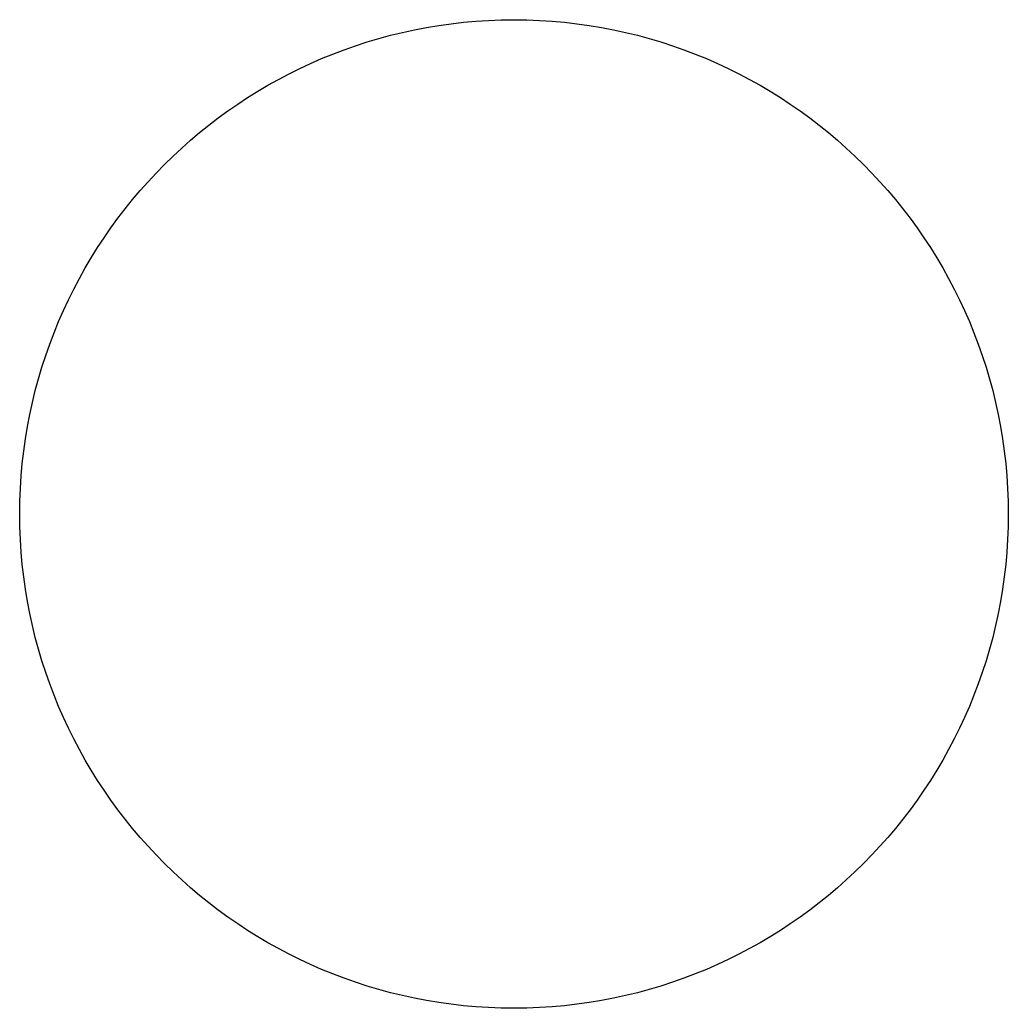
# Model space of a CAD drawing. Header units: millimetres. Extents: x -22 to 22, y -22 to 22.
import ezdxf

# ---------------------------------------------------------------- set-up
doc = ezdxf.new("R2010")
doc.units = ezdxf.units.MM
doc.layers.add('1', color=7, linetype='CONTINUOUS', true_color=0xffffff)

msp = doc.modelspace()

# ---------------------------------------------------------------- linework, layer by layer
at = {"layer": '1', "color": 51, "linetype": 'Continuous', "extrusion": (0, 0, -1)}
for start, end in [(0, 90), (90, 180), (180, 270), (270, 0)]:
    msp.add_arc((0, 0), 22, start, end, dxfattribs=at)

doc.saveas('drawing.dxf')
